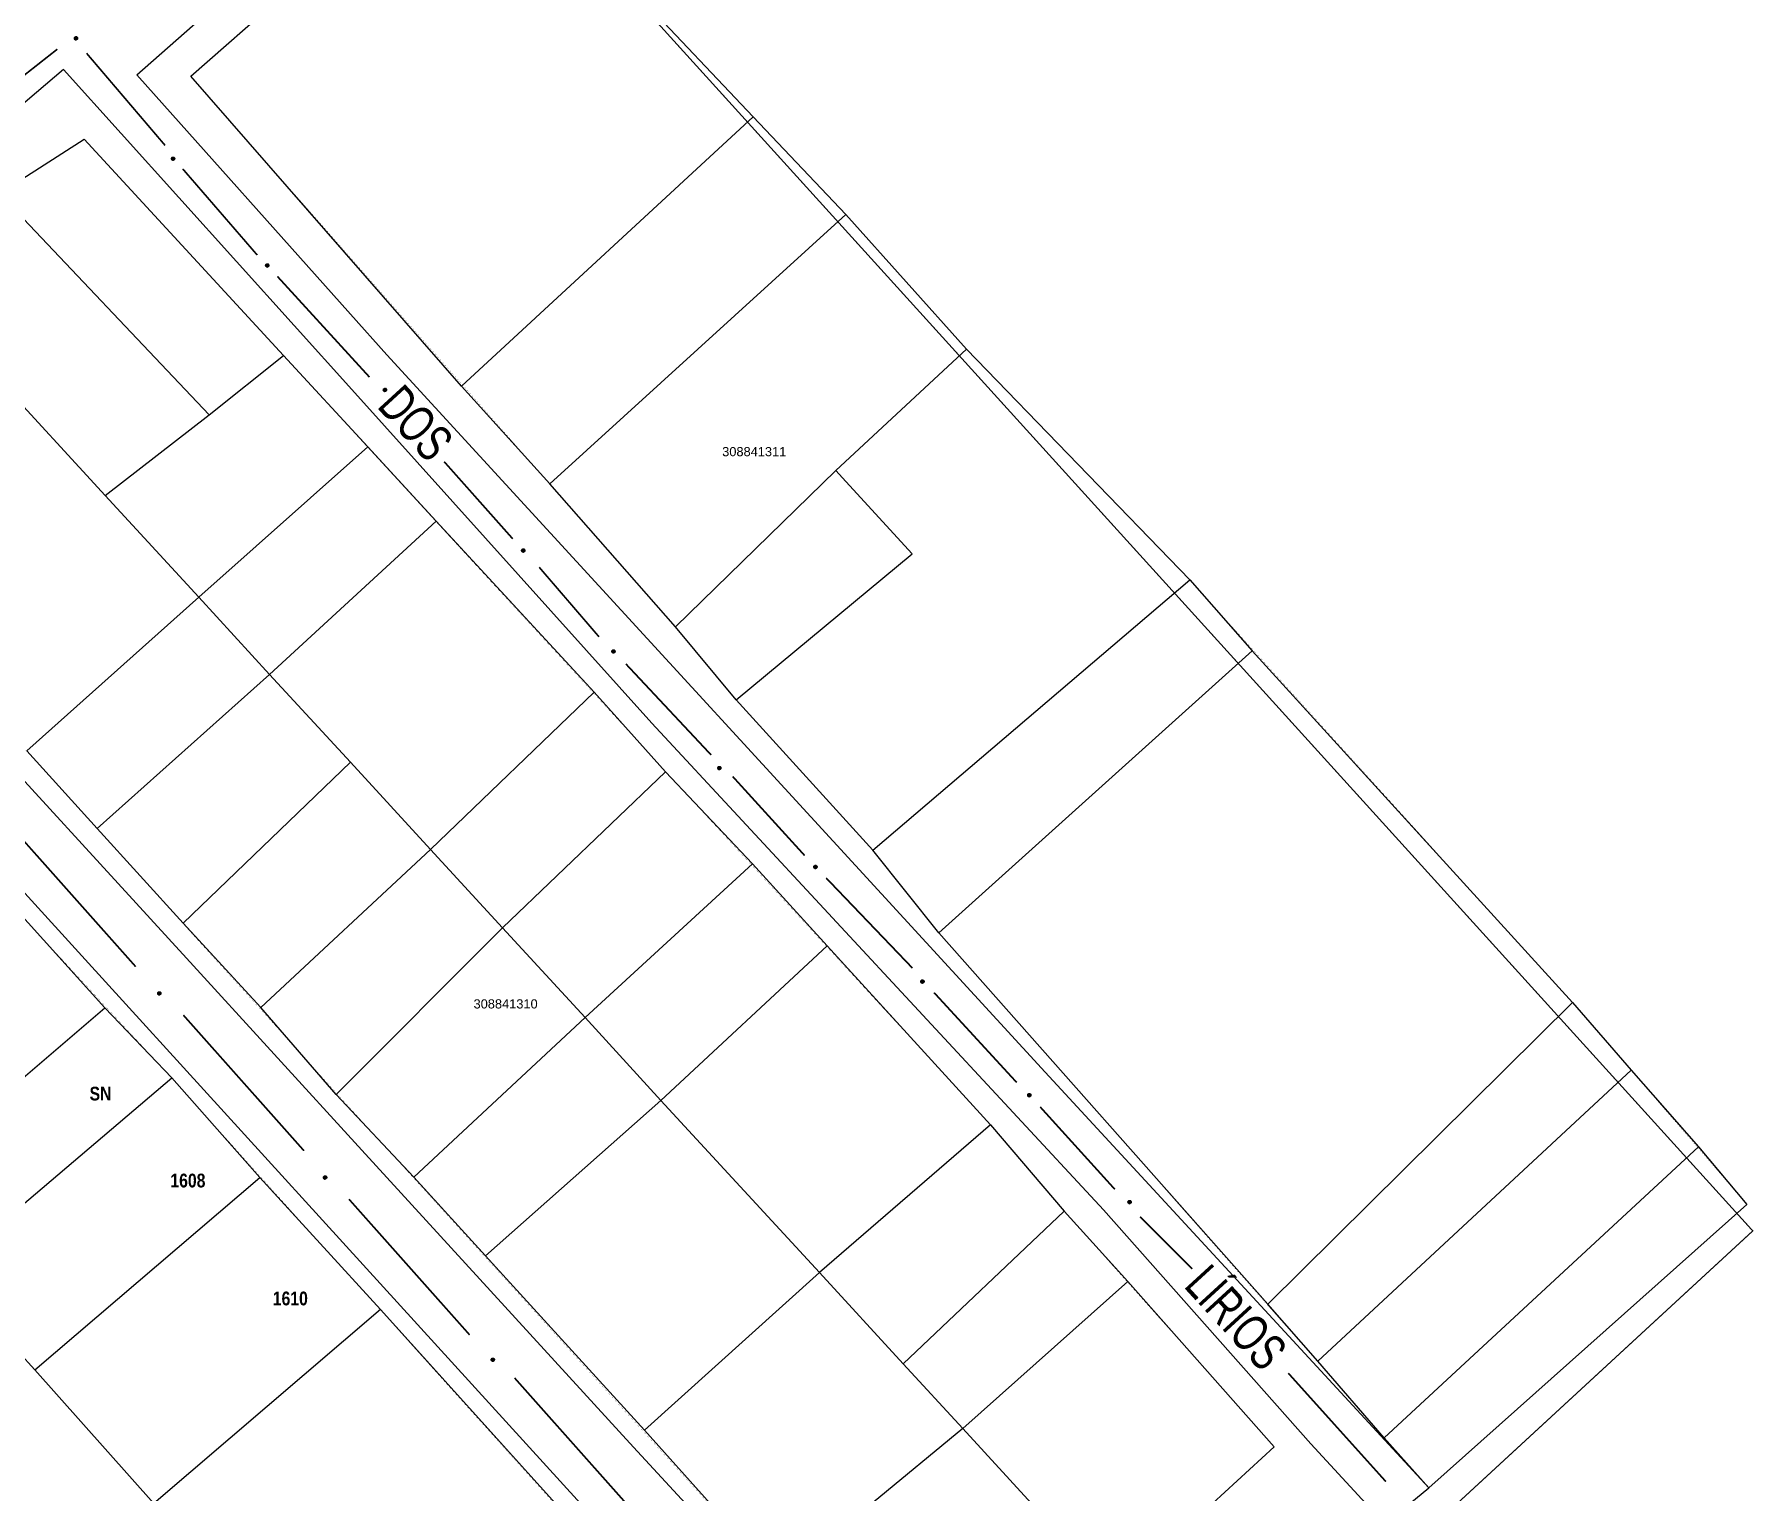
# Model space of a CAD drawing. Extents: x 201549 to 203722, y 4857623 to 4859778.
# Drawn here: x 203534.8 to 203722.3, y 4858328 to 4858486.9 of the extents above; entities that cross this region are included whole.
import ezdxf
from ezdxf.enums import TextEntityAlignment as Align

# ---------------------------------------------------------------- set-up
doc = ezdxf.new("R2010")
doc.units = 0
doc.header["$LTSCALE"] = 1.5
doc.header["$MEASUREMENT"] = 0
for name, color, linetype in [('CD-MALHA-LOTES', 40, 'CONTINUOUS'), ('CD_TXT_QUADRA', 1, 'CONTINUOUS'), ('LM-LIM-SETOR-FISCAL', 7, 'CONTINUOUS'), ('RU-QUADRAS', 6, 'CONTINUOUS'), ('SV-EIXO-RUA-N-PAV', 6, 'CONTINUOUS'), ('SV-RUA-NAO-PAV-S-GUIA-C-GUIA', 7, 'CONTINUOUS'), ('SV-TXT-RUA-N-PAV-S-GUIA-C-GUIA', 7, 'CONTINUOUS'), ('Th_NmrPort', 1, 'CONTINUOUS')]:
    doc.layers.add(name, color=color, linetype=linetype)
doc.styles.add('ARIAL', font='ARIAL.TTF')
doc.styles.add('MONOTXT', font='ARIAL.TTF', dxfattribs={"height": 0.2})
doc.styles.get("Standard").update_dxf_attribs({"font": 'swisscbo.ttf'})
doc.linetypes.add('Limite', pattern='A,20,-3,[130,ltypeshp.shx,S=6.35,R=0,X=0,Y=0],-3,20', length=46)

msp = doc.modelspace()

# ---------------------------------------------------------------- linework, layer by layer
at = {"layer": 'CD-MALHA-LOTES', "linetype": 'Continuous'}
for p, q in [((203551.89, 4858482.31), (203585.12, 4858511.63)), ((203587.67, 4858504.9), (203613.23, 4858477.88)), ((203581.4, 4858448.52), (203551.89, 4858482.31)), ((203613.23, 4858477.88), (203581.4, 4858448.52)), ((203623.32, 4858467.23), (203613.23, 4858477.88)), ((203530.97, 4858469.54), (203540.27, 4858475.44)), ((203540.27, 4858475.44), (203562, 4858451.86)), ((203553.88, 4858445.4), (203530.97, 4858469.54)), ((203591.05, 4858437.87), (203623.32, 4858467.23)), ((203623.32, 4858467.23), (203636.49, 4858452.56)), ((203519.17, 4858462.04), (203542.54, 4858436.61)), ((203622.23, 4858439.32), (203636.49, 4858452.56)), ((203636.49, 4858452.56), (203660.83, 4858427.39)), ((203553.88, 4858445.4), (203562, 4858451.86)), ((203562, 4858451.86), (203571.18, 4858441.89)), ((203581.4, 4858448.52), (203591.05, 4858437.87)), ((203542.54, 4858436.61), (203553.88, 4858445.4)), ((203552.75, 4858425.5), (203571.18, 4858441.89)), ((203571.18, 4858441.89), (203578.63, 4858433.81)), ((203622.23, 4858439.32), (203604.76, 4858422.28)), ((203623.33, 4858438.13), (203622.23, 4858439.32)), ((203604.76, 4858422.28), (203591.05, 4858437.87)), ((203630.57, 4858430.25), (203623.33, 4858438.13)), ((203552.75, 4858425.5), (203542.54, 4858436.61)), ((203578.63, 4858433.81), (203560.48, 4858417.09)), ((203578.63, 4858433.81), (203595.86, 4858415.15)), ((203611.35, 4858414.3), (203630.57, 4858430.25)), ((203626.26, 4858397.92), (203660.83, 4858427.39)), ((203660.83, 4858427.39), (203667.64, 4858419.67)), ((203533.99, 4858408.75), (203552.75, 4858425.5)), ((203552.75, 4858425.5), (203560.48, 4858417.09)), ((203611.35, 4858414.3), (203604.76, 4858422.28)), ((203667.64, 4858419.67), (203633.47, 4858388.92)), ((203667.64, 4858419.67), (203702.58, 4858381.3)), ((203541.68, 4858400.28), (203560.48, 4858417.09)), ((203560.48, 4858417.09), (203569.3, 4858407.5)), ((203578.03, 4858398), (203595.86, 4858415.15)), ((203595.86, 4858415.15), (203603.66, 4858406.47)), ((203626.26, 4858397.92), (203611.35, 4858414.3)), ((203541.68, 4858400.28), (203533.99, 4858408.75)), ((203551.06, 4858389.96), (203569.3, 4858407.5)), ((203569.3, 4858407.5), (203578.03, 4858398)), ((203585.89, 4858389.45), (203603.66, 4858406.47)), ((203603.66, 4858406.47), (203613.14, 4858396.44)), ((203551.06, 4858389.96), (203541.68, 4858400.28)), ((203559.53, 4858380.76), (203578.03, 4858398)), ((203578.03, 4858398), (203585.89, 4858389.45)), ((203594.89, 4858379.66), (203613.14, 4858396.44)), ((203613.14, 4858396.44), (203621.29, 4858387.5)), ((203633.47, 4858388.92), (203626.26, 4858397.92)), ((203542.52, 4858380.73), (203530.69, 4858393.82)), ((203559.53, 4858380.76), (203551.06, 4858389.96)), ((203567.74, 4858371.27), (203585.89, 4858389.45)), ((203585.89, 4858389.45), (203594.89, 4858379.66)), ((203669.34, 4858348.4), (203633.47, 4858388.92)), ((203603.14, 4858370.61), (203621.29, 4858387.5)), ((203621.29, 4858387.5), (203639.09, 4858367.97)), ((203669.34, 4858348.4), (203702.58, 4858381.3)), ((203702.58, 4858381.3), (203708.98, 4858373.91)), ((203517.98, 4858359.74), (203542.52, 4858380.73)), ((203549.81, 4858373.08), (203542.52, 4858380.73)), ((203567.74, 4858371.27), (203559.53, 4858380.76)), ((203594.89, 4858379.66), (203576.22, 4858362.26)), ((203594.89, 4858379.66), (203603.14, 4858370.61)), ((203708.98, 4858373.91), (203674.81, 4858342.2)), ((203708.98, 4858373.91), (203716.33, 4858365.55)), ((203525.09, 4858352.09), (203549.81, 4858373.08)), ((203559.42, 4858362.23), (203549.81, 4858373.08)), ((203576.22, 4858362.26), (203567.74, 4858371.27)), ((203584.03, 4858353.66), (203603.14, 4858370.61)), ((203603.14, 4858370.61), (203620.45, 4858351.85)), ((203639.09, 4858367.97), (203620.45, 4858351.85)), ((203639.09, 4858367.97), (203647.12, 4858358.55)), ((203716.33, 4858365.55), (203682.02, 4858333.84)), ((203716.33, 4858365.55), (203721.59, 4858359.27)), ((203534.87, 4858341.25), (203559.42, 4858362.23)), ((203559.42, 4858362.23), (203572.58, 4858347.83)), ((203584.03, 4858353.66), (203576.22, 4858362.26)), ((203721.59, 4858359.27), (203686.89, 4858328.38)), ((203647.12, 4858358.55), (203629.59, 4858341.91)), ((203647.12, 4858358.55), (203654.07, 4858350.89)), ((203601.35, 4858334.66), (203584.03, 4858353.66)), ((203620.45, 4858351.85), (203601.35, 4858334.66)), ((203620.45, 4858351.85), (203629.59, 4858341.91)), ((203636.08, 4858334.84), (203654.07, 4858350.89)), ((203654.07, 4858350.89), (203670.04, 4858332.85)), ((203572.58, 4858347.83), (203547.86, 4858326.66)), ((203572.58, 4858347.83), (203591.66, 4858326.67)), ((203674.81, 4858342.2), (203669.34, 4858348.4)), ((203533.09, 4858343.2), (203534.87, 4858341.25)), ((203629.59, 4858341.91), (203636.08, 4858334.84)), ((203682.02, 4858333.84), (203674.81, 4858342.2)), ((203534.87, 4858341.25), (203547.86, 4858326.66)), ((203608.54, 4858326.67), (203601.35, 4858334.66)), ((203636.08, 4858334.84), (203626.31, 4858326.76)), ((203636.08, 4858334.84), (203643.56, 4858326.67)), ((203670.04, 4858332.85), (203663.3, 4858326.67)), ((203686.89, 4858328.38), (203682.02, 4858333.84))]:
    msp.add_line(p, q, dxfattribs=at)
msp.add_point((203594.89, 4858379.66), dxfattribs=at)
at = {"layer": 'LM-LIM-SETOR-FISCAL', "linetype": 'Limite', "ltscale": 0.1, "const_width": 0.13, "flags": 128}
msp.add_lwpolyline([(203690.260081, 4857945.070709), (203624.634323, 4857876.322086), (203597.483031, 4857858.402645), (203529.936951, 4857817.251163), (203477.865481, 4857798.204621), (203470.255508, 4857794.734503), (203461.352554, 4857793.163394), (203446.975153, 4857796.8587), (203434.268062, 4857794.37427), (203415.032253, 4857783.068658), (203402.126694, 4857778.711644), (203386.003618, 4857774.608536), (203366.6323, 4857771.115492), (203345.157893, 4857770.830854), (203324.568024, 4857761.841833), (203301.581821, 4857760.866899), (203281.417715, 4857748.511746), (203252.78859, 4857741.388472), (203232.306394, 4857736.754404), (203212.334562, 4857736.296293), (203164.13965, 4857735.679698), (203138.99187, 4857736.954266), (203129.680407, 4857738.01055), (203095.984474, 4857727.896851), (203076.140726, 4857727.494996), (203025.014879, 4857721.40905), (203013.097806, 4857722.309608), (202992.105773, 4857719.939497), (202979.44632, 4857721.489532), (202964.645261, 4857723.459119), (202953.753944, 4857723.719881), (202948.567743, 4857734.588869), (202940.56683, 4857731.445097), (202928.292667, 4857726.395284), (202921.586801, 4857725.262879), (202891.249062, 4857717.013101), (202861.035745, 4857717.951775), (202843.379163, 4857715.343702), (202826.226463, 4857711.657758), (202804.140432, 4857707.443751), (202790.771355, 4857705.517518), (202768.577753, 4857708.236936), (202742.152032, 4857707.156689), (202736.174828, 4857706.655519), (202713.938929, 4857709.927449), (202695.611231, 4857706.369079), (202673.258666, 4857705.478725), (202656.72527, 4857701.372747), (202629.28054, 4857702.0954), (202612.6653, 4857697.207584), (202591.913663, 4857697.17112), (202573.082963, 4857699.207561), (202562.981881, 4857701.348758), (202542.231335, 4857696.463209), (202527.692121, 4857697.497329), (202506.011184, 4857700.954059), (202495.762995, 4857701.67688), (202477.853417, 4857695.637221), (202451.601566, 4857695.14746), (202439.72292, 4857695.152163), (202414.832804, 4857702.264138), (202409.505623, 4857708.382417), (202404.550581, 4857702.764348), (202392.386131, 4857694.909473), (202374.402744, 4857694.375334), (202370.790504, 4857707.218853), (202367.880357, 4857708.81308), (202365.097896, 4857694.881213), (202346.982515, 4857685.19854), (202335.643949, 4857688.651167), (202326.525916, 4857697.119411), (202318.576754, 4857694.737974), (202307.818302, 4857689.468212), (202291.471974, 4857680.842357), (202275.589764, 4857677.708389), (202259.053519, 4857679.374097), (202243.073737, 4857672.961005), (202214.272961, 4857673.983007), (202196.235748, 4857671.160004), (202166.262371, 4857673.222085), (202137.067905, 4857668.508741), (202112.979693, 4857664.510834), (202063.331805, 4857653.140334), (202048.493217, 4857650.054933), (202035.091784, 4857651.969478), (202023.899221, 4857655.255238), (202010.52796, 4857651.884532), (201999.307441, 4857648.055643), (201981.197242, 4857645.667621), (201954.082742, 4857645.121141), (201945.697725, 4857640.894606), (201931.391917, 4857630.157612), (201908.026813, 4857622.950269), (201883.4729, 4857629.270611), (201877.508406, 4857642.469721), (201854.745798, 4857639.06854), (201839.350138, 4857636.086338), (201828.34266, 4857631.211106), (201818.072406, 4857630.661005), (201791.730674, 4857645.716636), (201783.325652, 4857653.738781), (201774.365733, 4857662.184936), (201765.573826, 4857663.836912), (201752.290529, 4857659.858284), (201735.04564, 4857660.887584), (201727.455562, 4857670.187429), (201720.531788, 4857683.341011), (201712.157613, 4857700.626833), (201694.727347, 4857720.897673), (201679.589184, 4857740.191677), (201657.32648, 4857767.233141), (201654.564139, 4857799.822595), (201653.168948, 4857816.601418), (201648.897983, 4857832.521318), (201641.426502, 4857850.868289), (201624.439538, 4857878.124504), (201609.705016, 4857904.118762), (201594.767048, 4857924.49684), (201579.688593, 4857946.624543), (201574.368593, 4857976.270242), (201571.408411, 4858003.505486), (201566.936517, 4858039.389321), (201564.764318, 4858078.72263), (201562.269694, 4858104.600839), (201551.757007, 4858133.952949), (201551.186373, 4858156.429924), (201549.119269, 4858170.401701), (201549.246745, 4858186.104627), (201554.678227, 4858203.249655), (201558.171305, 4858220.410541), (201560.177107, 4858236.514509), (201560.415055, 4858239.809246), (201559.788221, 4858242.511434), (201551.336892, 4858249.701553), (201552.157199, 4858261.553469), (201556.911984, 4858273.515997), (201560.097639, 4858284.875736), (201560.510399, 4858299.28515), (201557.624238, 4858311.705049), (201560.009833, 4858320.099542), (201561.981178, 4858326.691836), (201566.707313, 4858341.650918), (201582.546234, 4858358.27629), (201591.67817, 4858367.066748), (201615.096765, 4858382.768909), (201643.467678, 4858408.340795), (201662.426287, 4858428.461694), (201687.49864, 4858456.872452), (201695.711751, 4858480.503996), (201697.241213, 4858493.368461), (201708.122023, 4858512.454588), (201708.913728, 4858524.199447), (201718.579722, 4858544.463789), (201733.577492, 4858559.16074), (201748.497093, 4858572.745024), (201759.62483, 4858585.08596), (201772.517183, 4858599.8166), (201797.761054, 4858621.167174), (201813.769148, 4858629.66302), (201830.418521, 4858646.310562), (201849.011501, 4858664.504513), (201851.314022, 4858668.825445), (201857.549066, 4858681.544401), (201862.42871, 4858685.799557), (201865.966242, 4858689.749341), (201865.68234, 4858691.625443), (201857.763701, 4858695.442229), (201850.485155, 4858704.533181), (201847.54822, 4858723.831601), (201858.251257, 4858731.66627), (201858.92976, 4858736.348746), (201856.131935, 4858739.11135), (201855.153114, 4858759.016886), (201862.856619, 4858771.755825), (201872.56032, 4858788.598255), (201887.559021, 4858785.607288), (201894.924798, 4858786.689227), (201898.748315, 4858791.479933), (201901.748118, 4858797.019428), (201899.947285, 4858805.270061), (201902.159269, 4858816.15094), (201916.649053, 4858830.131738), (201922.681108, 4858839.197621), (201923.717945, 4858848.876055), (201927.12082, 4858860.1517), (201927.274817, 4858875.017476), (201925.508092, 4858896.764205), (201942.625428, 4858910.622255), (201947.555532, 4858919.314093), (201951.803836, 4858928.782451), (201954.266441, 4858935.163408), (201959.271015, 4858947.314055), (201964.479977, 4858959.592926), (201967.152407, 4858968.266465), (201964.55435, 4858976.487948), (201962.894294, 4858991.279376), (201964.900793, 4859004.827319), (201964.6517, 4859016.898797), (201965.696998, 4859030.808415), (201969.531889, 4859045.576569), (201975.75863, 4859052.20621), (201969.45004, 4859055.850905), (201965.009026, 4859070.898106), (201965.069362, 4859074.030336), (201963.476629, 4859075.991683), (201953.10009, 4859077.836379), (201942.441068, 4859084.073053), (201934.726475, 4859088.201758), (201918.16488, 4859094.012892), (201910.256895, 4859096.550971), (201893.421427, 4859107.28582), (201885.268901, 4859113.680363), (201864.45443, 4859121.529069), (201850.623658, 4859135.609088), (201846.963877, 4859146.620609), (201855.767516, 4859165.416404), (201875.347527, 4859164.308429), (201889.044993, 4859157.340855), (201904.349852, 4859149.80302), (201927.90161, 4859138.922585), (201938.715832, 4859134.958824), (201957.005609, 4859130.242277), (201977.026771, 4859120.820983), (201985.806231, 4859116.11566), (201991.168531, 4859121.52132), (201992.488353, 4859131.751117), (202001.404985, 4859144.188737), (202015.237277, 4859158.295848), (202027.695168, 4859169.318871), (202029.771608, 4859171.898113), (202033.776454, 4859179.091552), (202035.381378, 4859188.589823), (202041.175735, 4859202.289727), (202053.436878, 4859210.693244), (202063.459078, 4859216.99753), (202072.268869, 4859222.32438), (202115.036275, 4859252.473476), (202125.947129, 4859260.226968), (202138.444739, 4859271.495305), (202150.532591, 4859280.714854), (202161.391171, 4859291.368554), (202178.868205, 4859308.22401), (202191.586615, 4859321.29274), (202216.729868, 4859343.200113), (202238.66378, 4859364.13703), (202250.52502, 4859378.676083), (202258.974753, 4859394.377128), (202266.679718, 4859404.602088), (202275.065891, 4859412.387653), (202302.264215, 4859448.149551), (202318.584229, 4859468.798856), (202327.347328, 4859478.500068), (202334.691915, 4859489.468295), (202339.506578, 4859500.644952), (202345.514817, 4859507.599166), (202371.864321, 4859545.024292), (202393.198162, 4859572.010698), (202405.581673, 4859587.830346), (202410.327797, 4859597.458197), (202419.27763, 4859633.664342), (202416.989486, 4859654.974178), (202411.731424, 4859697.413521), (202412.757426, 4859719.590937), (202436.124438, 4859738.613146), (202462.873067, 4859753.35892), (202485.340162, 4859765.605573), (202495.831881, 4859771.875287), (202497.599834, 4859778.209393), (202518.345276, 4859756.508353), (202515.743454, 4859740.717238), (202514.723698, 4859716.086214), (202516.920095, 4859683.767801), (202522.647194, 4859658.696813), (202527.07528, 4859650.692195), (202529.970568, 4859644.731309), (202535.420521, 4859636.897001), (202545.468872, 4859621.994786), (202558.357019, 4859606.657609), (202585.8358, 4859573.559083), (202599.806104, 4859558.80064), (202612.899885, 4859544.220382), (202638.909787, 4859517.064978), (202649.659036, 4859507.002602), (202668.16042, 4859487.524508), (202676.088824, 4859478.493485), (202694.285339, 4859460.440182), (202710.86304, 4859442.826375), (202712.459386, 4859440.945228), (202729.879978, 4859422.216603), (202741.931615, 4859409.354739), (202746.608706, 4859404.490444), (202753.347688, 4859397.029427), (202761.114193, 4859388.430797), (202780.521657, 4859366.71292), (202787.470106, 4859359.175299), (202792.305962, 4859354.009726), (202805.952922, 4859338.966966), (202827.483001, 4859315.28388), (202860.2174, 4859279.107138), (202891.663582, 4859248.038398), (202903.615874, 4859235.095065), (202918.084292, 4859218.768396), (202940.542465, 4859195.291329), (202956.34755, 4859178.52201), (202968.266176, 4859165.295182), (202978.719379, 4859155.296466), (202993.717452, 4859134.390061), (203000.802797, 4859124.358547), (203012.351422, 4859108.484298), (203027.622616, 4859089.716281), (203037.680048, 4859069.601416), (203043.700341, 4859058.903498), (203054.3, 4859060.91), (203065.69, 4859063.18), (203071.14, 4859057.81), (203074.16, 4859054.84), (203084.88, 4859044.28), (203097.92, 4859031.43), (203104.75, 4859024.55), (203111.15, 4859018.12), (203119.81, 4859009.41), (203127.17, 4859002), (203135.63, 4858993.48), (203144.95, 4858984.1), (203153.42, 4858975.59), (203163.08, 4858965.86), (203173.19, 4858955.69), (203182.56, 4858946.25), (203191.76, 4858937.01), (203198.08, 4858930.3), (203204.43, 4858923.55), (203216.13, 4858910.9), (203222.97, 4858903.52), (203233.78, 4858891.83), (203245.73, 4858878.91), (203264.33, 4858858.8), (203273.98, 4858848.42), (203284.55, 4858837.04), (203303.21, 4858816.97), (203311.9, 4858807.61), (203329.84, 4858788.31), (203337.74, 4858779.49), (203353.23, 4858762.39), (203359.11, 4858755.91), (203364.48, 4858749.97), (203370.86, 4858742.93), (203380.58, 4858732.21), (203389.39, 4858722.58), (203398.64, 4858712.48), (203405.71, 4858704.76), (203410.16, 4858699.89), (203415.55, 4858694), (203420.33, 4858688.78), (203441.21, 4858665.98), (203450.56, 4858656.22), (203473.18, 4858631.13), (203477.89, 4858625.9), (203722.237123, 4858356.395713), (203690.000636, 4858326.668344), (203710.985762, 4858303.396246), (203696.285447, 4858225.222295), (203632.07909, 4858167.69374), (203616.580022, 4858183.192808), (203573.182632, 4858142.895231)], close=True, dxfattribs=at)
at = {"layer": 'RU-QUADRAS', "linetype": 'Continuous'}
for points in [[(203551.89, 4858482.31, 0.01, 0.01, 0), (203585.12, 4858511.63, 0.01, 0.01, 0), (203587.67, 4858504.9, 0.01, 0.01, 0), (203623.32, 4858467.23, 0.01, 0.01, 0), (203636.49, 4858452.56, 0.01, 0.01, 0), (203660.83, 4858427.39, 0.01, 0.01, 0), (203702.58, 4858381.3, 0.01, 0.01, 0), (203721.59, 4858359.27, 0.01, 0.01, 0), (203686.89, 4858328.38, 0.01, 0.01, 0), (203633.47, 4858388.92, 0.01, 0.01, 0), (203626.26, 4858397.92, 0.01, 0.01, 0), (203611.35, 4858414.3, 0.01, 0.01, 0), (203604.76, 4858422.28, 0.01, 0.01, 0)], [(203499.08, 4858447.19, 0.01, 0.01, 0), (203519.17, 4858462.04, 0.01, 0.01, 0), (203540.27, 4858475.44, 0.01, 0.01, 0), (203639.09, 4858367.97, 0.01, 0.01, 0), (203647.12, 4858358.55, 0.01, 0.01, 0), (203670.04, 4858332.85, 0.01, 0.01, -0.0187571394), (203652.09, 4858317.14, 0.01, 0.01, 0), (203633.3, 4858299.16, 0.01, 0.01, 0)], [(203439.56, 4858396.68, 0.01, 0.01, 0), (203489.17, 4858439.74, 0.01, 0.01, 0.0065554395), (203549.81, 4858373.08, 0.01, 0.01, 0), (203609.25, 4858306.92, 0.01, 0.01, 0), (203620.28, 4858293.85, 0.01, 0.01, 0), (203621.27, 4858292.05, 0.01, 0.01, 0), (203621.02, 4858289.82, 0.01, 0.01, 0), (203619.04, 4858286.11, 0.01, 0.01, 0), (203615.33, 4858281.91, 0.01, 0.01, 0), (203595.99, 4858263.94, 0.01, 0.01, 0), (203575.2, 4858246.49, 0.01, 0.01, 0.0119386036)]]:
    msp.add_lwpolyline(points, format="xyseb", close=True, dxfattribs=at)
at = {"layer": 'SV-EIXO-RUA-N-PAV'}
for points in [[(203539.347027, 4858486.643136), (203539.395933, 4858486.64271), (203539.437879, 4858486.632342), (203539.470375, 4858486.613626), (203539.494778, 4858486.589599), (203539.516975, 4858486.562207), (203539.533261, 4858486.529652), (203539.543334, 4858486.489516), (203539.54325, 4858486.440453), (203539.529806, 4858486.398182), (203539.513161, 4858486.365342), (203539.489572, 4858486.338453), (203539.462601, 4858486.317335), (203539.428225, 4858486.301536), (203539.387452, 4858486.291726), (203539.338119, 4858486.293004), (203539.297066, 4858486.30345), (203539.26611, 4858486.322379), (203539.239228, 4858486.346264), (203539.216902, 4858486.374501), (203539.201099, 4858486.40655), (203539.191296, 4858486.44762), (203539.193203, 4858486.496295), (203539.203154, 4858486.537359), (203539.221643, 4858486.568573), (203539.245754, 4858486.594509), (203539.272957, 4858486.617106), (203539.305001, 4858486.63484), (203539.347027, 4858486.643136)], [(203549.936215, 4858473.503216), (203549.985121, 4858473.50279), (203550.027067, 4858473.492422), (203550.059563, 4858473.473706), (203550.083966, 4858473.449679), (203550.106163, 4858473.422287), (203550.122449, 4858473.389732), (203550.132522, 4858473.349596), (203550.132438, 4858473.300533), (203550.118994, 4858473.258262), (203550.102349, 4858473.225422), (203550.07876, 4858473.198533), (203550.051789, 4858473.177415), (203550.017413, 4858473.161616), (203549.97664, 4858473.151806), (203549.927307, 4858473.153084), (203549.886254, 4858473.16353), (203549.855298, 4858473.182459), (203549.828416, 4858473.206344), (203549.80609, 4858473.234581), (203549.790287, 4858473.26663), (203549.780484, 4858473.3077), (203549.782391, 4858473.356375), (203549.792342, 4858473.397439), (203549.810831, 4858473.428653), (203549.834942, 4858473.454589), (203549.862145, 4858473.477186), (203549.894189, 4858473.49492), (203549.936215, 4858473.503216)], [(203560.204518, 4858461.858903), (203560.253424, 4858461.858477), (203560.29537, 4858461.848109), (203560.327866, 4858461.829393), (203560.352269, 4858461.805366), (203560.374466, 4858461.777974), (203560.390752, 4858461.745419), (203560.400825, 4858461.705283), (203560.400741, 4858461.65622), (203560.387297, 4858461.613949), (203560.370652, 4858461.581109), (203560.347063, 4858461.55422), (203560.320092, 4858461.533102), (203560.285716, 4858461.517303), (203560.244943, 4858461.507493), (203560.19561, 4858461.508771), (203560.154557, 4858461.519217), (203560.123601, 4858461.538146), (203560.096719, 4858461.562031), (203560.074393, 4858461.590268), (203560.05859, 4858461.622317), (203560.048787, 4858461.663387), (203560.050694, 4858461.712062), (203560.060645, 4858461.753126), (203560.079134, 4858461.78434), (203560.103245, 4858461.810276), (203560.130448, 4858461.832873), (203560.162492, 4858461.850607), (203560.204518, 4858461.858903)], [(203573.039903, 4858448.291678), (203573.088809, 4858448.291252), (203573.130755, 4858448.280884), (203573.163251, 4858448.262168), (203573.187654, 4858448.238141), (203573.209851, 4858448.210749), (203573.226137, 4858448.178194), (203573.23621, 4858448.138058), (203573.236126, 4858448.088995), (203573.222682, 4858448.046724), (203573.206037, 4858448.013884), (203573.182448, 4858447.986995), (203573.155477, 4858447.965877), (203573.121101, 4858447.950078), (203573.080328, 4858447.940268), (203573.030995, 4858447.941546), (203572.989942, 4858447.951992), (203572.958986, 4858447.970921), (203572.932104, 4858447.994806), (203572.909778, 4858448.023043), (203572.893975, 4858448.055092), (203572.884172, 4858448.096162), (203572.886079, 4858448.144837), (203572.89603, 4858448.185901), (203572.914519, 4858448.217115), (203572.93863, 4858448.243051), (203572.965833, 4858448.265648), (203572.997877, 4858448.283382), (203573.039903, 4858448.291678)], [(203588.121475, 4858430.771791), (203588.170381, 4858430.771365), (203588.212327, 4858430.760997), (203588.244823, 4858430.742281), (203588.269226, 4858430.718254), (203588.291423, 4858430.690862), (203588.307709, 4858430.658307), (203588.317782, 4858430.618171), (203588.317698, 4858430.569108), (203588.304254, 4858430.526837), (203588.287609, 4858430.493997), (203588.26402, 4858430.467108), (203588.237049, 4858430.44599), (203588.202673, 4858430.430191), (203588.1619, 4858430.420381), (203588.112567, 4858430.421659), (203588.071514, 4858430.432105), (203588.040558, 4858430.451034), (203588.013676, 4858430.474919), (203587.99135, 4858430.503156), (203587.975547, 4858430.535205), (203587.965744, 4858430.576275), (203587.967651, 4858430.62495), (203587.977602, 4858430.666014), (203587.996091, 4858430.697228), (203588.020202, 4858430.723164), (203588.047405, 4858430.745761), (203588.079449, 4858430.763495), (203588.121475, 4858430.771791)], [(203597.961933, 4858419.768449), (203598.010839, 4858419.768023), (203598.052785, 4858419.757655), (203598.085281, 4858419.738939), (203598.109684, 4858419.714912), (203598.131881, 4858419.68752), (203598.148167, 4858419.654965), (203598.15824, 4858419.614829), (203598.158156, 4858419.565766), (203598.144712, 4858419.523495), (203598.128067, 4858419.490655), (203598.104478, 4858419.463766), (203598.077507, 4858419.442648), (203598.043131, 4858419.426849), (203598.002358, 4858419.417039), (203597.953025, 4858419.418317), (203597.911972, 4858419.428763), (203597.881016, 4858419.447692), (203597.854134, 4858419.471577), (203597.831808, 4858419.499814), (203597.816005, 4858419.531863), (203597.806202, 4858419.572933), (203597.808109, 4858419.621608), (203597.81806, 4858419.662672), (203597.836549, 4858419.693886), (203597.86066, 4858419.719822), (203597.887863, 4858419.742419), (203597.919907, 4858419.760153), (203597.961933, 4858419.768449)], [(203609.513772, 4858407.05585), (203609.562678, 4858407.055424), (203609.604624, 4858407.045056), (203609.63712, 4858407.02634), (203609.661523, 4858407.002313), (203609.68372, 4858406.974921), (203609.700006, 4858406.942366), (203609.710079, 4858406.90223), (203609.709995, 4858406.853167), (203609.696551, 4858406.810896), (203609.679906, 4858406.778056), (203609.656317, 4858406.751167), (203609.629346, 4858406.730049), (203609.59497, 4858406.71425), (203609.554197, 4858406.70444), (203609.504864, 4858406.705718), (203609.463811, 4858406.716164), (203609.432855, 4858406.735093), (203609.405973, 4858406.758978), (203609.383647, 4858406.787215), (203609.367844, 4858406.819264), (203609.358041, 4858406.860334), (203609.359948, 4858406.909009), (203609.369899, 4858406.950073), (203609.388388, 4858406.981287), (203609.412499, 4858407.007223), (203609.439702, 4858407.02982), (203609.471746, 4858407.047554), (203609.513772, 4858407.05585)], [(203619.995999, 4858396.266163), (203620.044905, 4858396.265737), (203620.086851, 4858396.255369), (203620.119347, 4858396.236653), (203620.14375, 4858396.212626), (203620.165947, 4858396.185234), (203620.182233, 4858396.152679), (203620.192306, 4858396.112543), (203620.192222, 4858396.06348), (203620.178778, 4858396.021209), (203620.162133, 4858395.988369), (203620.138544, 4858395.96148), (203620.111573, 4858395.940362), (203620.077197, 4858395.924563), (203620.036424, 4858395.914753), (203619.987091, 4858395.916031), (203619.946038, 4858395.926477), (203619.915082, 4858395.945406), (203619.8882, 4858395.969291), (203619.865874, 4858395.997528), (203619.850071, 4858396.029577), (203619.840268, 4858396.070647), (203619.842175, 4858396.119322), (203619.852126, 4858396.160386), (203619.870615, 4858396.1916), (203619.894726, 4858396.217536), (203619.921929, 4858396.240133), (203619.953973, 4858396.257867), (203619.995999, 4858396.266163)], [(203631.654799, 4858383.767224), (203631.703705, 4858383.766798), (203631.745651, 4858383.75643), (203631.778147, 4858383.737714), (203631.80255, 4858383.713687), (203631.824747, 4858383.686295), (203631.841033, 4858383.65374), (203631.851106, 4858383.613604), (203631.851022, 4858383.564541), (203631.837578, 4858383.52227), (203631.820933, 4858383.48943), (203631.797344, 4858383.462541), (203631.770373, 4858383.441423), (203631.735997, 4858383.425624), (203631.695224, 4858383.415814), (203631.645891, 4858383.417092), (203631.604838, 4858383.427538), (203631.573882, 4858383.446467), (203631.547, 4858383.470352), (203631.524674, 4858383.498589), (203631.508871, 4858383.530638), (203631.499068, 4858383.571708), (203631.500975, 4858383.620383), (203631.510926, 4858383.661447), (203631.529415, 4858383.692661), (203631.553526, 4858383.718597), (203631.580729, 4858383.741194), (203631.612773, 4858383.758928), (203631.654799, 4858383.767224)], [(203548.438747, 4858382.485282), (203548.487653, 4858382.484856), (203548.529599, 4858382.474488), (203548.562095, 4858382.455772), (203548.586498, 4858382.431745), (203548.608695, 4858382.404353), (203548.624981, 4858382.371798), (203548.635054, 4858382.331662), (203548.63497, 4858382.282599), (203548.621526, 4858382.240328), (203548.604881, 4858382.207488), (203548.581292, 4858382.180599), (203548.554321, 4858382.159481), (203548.519945, 4858382.143682), (203548.479172, 4858382.133872), (203548.429839, 4858382.13515), (203548.388786, 4858382.145596), (203548.35783, 4858382.164525), (203548.330948, 4858382.18841), (203548.308622, 4858382.216647), (203548.292819, 4858382.248696), (203548.283016, 4858382.289766), (203548.284923, 4858382.338441), (203548.294874, 4858382.379505), (203548.313363, 4858382.410719), (203548.337474, 4858382.436655), (203548.364677, 4858382.459252), (203548.396721, 4858382.476986), (203548.438747, 4858382.485282)], [(203643.3136, 4858371.37511), (203643.362506, 4858371.374684), (203643.404452, 4858371.364316), (203643.436948, 4858371.3456), (203643.461351, 4858371.321573), (203643.483548, 4858371.294181), (203643.499834, 4858371.261626), (203643.509907, 4858371.22149), (203643.509823, 4858371.172427), (203643.496379, 4858371.130156), (203643.479734, 4858371.097316), (203643.456145, 4858371.070427), (203643.429174, 4858371.049309), (203643.394798, 4858371.03351), (203643.354025, 4858371.0237), (203643.304692, 4858371.024978), (203643.263639, 4858371.035424), (203643.232683, 4858371.054353), (203643.205801, 4858371.078238), (203643.183475, 4858371.106475), (203643.167672, 4858371.138524), (203643.157869, 4858371.179594), (203643.159776, 4858371.228269), (203643.169727, 4858371.269333), (203643.188216, 4858371.300547), (203643.212327, 4858371.326483), (203643.23953, 4858371.34908), (203643.271574, 4858371.366814), (203643.3136, 4858371.37511)], [(203566.515244, 4858362.401512), (203566.56415, 4858362.401086), (203566.606096, 4858362.390718), (203566.638592, 4858362.372002), (203566.662995, 4858362.347975), (203566.685192, 4858362.320583), (203566.701478, 4858362.288028), (203566.711551, 4858362.247892), (203566.711467, 4858362.198829), (203566.698023, 4858362.156558), (203566.681378, 4858362.123718), (203566.657789, 4858362.096829), (203566.630818, 4858362.075711), (203566.596442, 4858362.059912), (203566.555669, 4858362.050102), (203566.506336, 4858362.05138), (203566.465283, 4858362.061826), (203566.434327, 4858362.080755), (203566.407445, 4858362.10464), (203566.385119, 4858362.132877), (203566.369316, 4858362.164926), (203566.359513, 4858362.205996), (203566.36142, 4858362.254671), (203566.371371, 4858362.295735), (203566.38986, 4858362.326949), (203566.413971, 4858362.352885), (203566.441174, 4858362.375482), (203566.473218, 4858362.393216), (203566.515244, 4858362.401512)], [(203654.245069, 4858359.709422), (203654.293975, 4858359.708996), (203654.335921, 4858359.698628), (203654.368417, 4858359.679912), (203654.39282, 4858359.655885), (203654.415017, 4858359.628493), (203654.431303, 4858359.595938), (203654.441376, 4858359.555802), (203654.441292, 4858359.506739), (203654.427848, 4858359.464468), (203654.411203, 4858359.431628), (203654.387614, 4858359.404739), (203654.360643, 4858359.383621), (203654.326267, 4858359.367822), (203654.285494, 4858359.358012), (203654.236161, 4858359.35929), (203654.195108, 4858359.369736), (203654.164152, 4858359.388665), (203654.13727, 4858359.41255), (203654.114944, 4858359.440787), (203654.099141, 4858359.472836), (203654.089338, 4858359.513906), (203654.091245, 4858359.562581), (203654.101196, 4858359.603645), (203654.119685, 4858359.634859), (203654.143796, 4858359.660795), (203654.170999, 4858359.683392), (203654.203043, 4858359.701126), (203654.245069, 4858359.709422)], [(203584.805655, 4858342.531396), (203584.854561, 4858342.53097), (203584.896507, 4858342.520602), (203584.929003, 4858342.501886), (203584.953406, 4858342.477859), (203584.975603, 4858342.450467), (203584.991889, 4858342.417912), (203585.001962, 4858342.377776), (203585.001878, 4858342.328713), (203584.988434, 4858342.286442), (203584.971789, 4858342.253602), (203584.9482, 4858342.226713), (203584.921229, 4858342.205595), (203584.886853, 4858342.189796), (203584.84608, 4858342.179986), (203584.796747, 4858342.181264), (203584.755694, 4858342.19171), (203584.724738, 4858342.210639), (203584.697856, 4858342.234524), (203584.67553, 4858342.262761), (203584.659727, 4858342.29481), (203584.649924, 4858342.33588), (203584.651831, 4858342.384555), (203584.661782, 4858342.425619), (203584.680271, 4858342.456833), (203584.704382, 4858342.482769), (203584.731585, 4858342.505366), (203584.763629, 4858342.5231), (203584.805655, 4858342.531396)]]:
    msp.add_lwpolyline(points, close=True, dxfattribs=at)
for points in [[(203539.191296, 4858486.44762), (203539.387452, 4858486.291726)], [(203539.193203, 4858486.496295), (203539.428225, 4858486.301536)], [(203539.196008, 4858486.470238), (203539.405366, 4858486.298479)], [(203539.198953, 4858486.514566), (203539.441387, 4858486.312131)], [(203539.201099, 4858486.40655), (203539.338119, 4858486.293004)], [(203539.201722, 4858486.424747), (203539.357091, 4858486.297654)], [(203539.203154, 4858486.537359), (203539.462601, 4858486.317335)], [(203539.212458, 4858486.387826), (203539.312807, 4858486.302529)], [(203539.214239, 4858486.549925), (203539.473639, 4858486.32973)], [(203539.216902, 4858486.374501), (203539.297066, 4858486.30345)], [(203539.221643, 4858486.568573), (203539.489572, 4858486.338453)], [(203539.235181, 4858486.579364), (203539.498262, 4858486.351364)], [(203539.245754, 4858486.594509), (203539.513161, 4858486.365342)], [(203539.262764, 4858486.603826), (203539.519336, 4858486.386591)], [(203539.272957, 4858486.617106), (203539.529806, 4858486.398182)], [(203539.292144, 4858486.622455), (203539.53368, 4858486.422937)], [(203539.305001, 4858486.63484), (203539.54325, 4858486.440453)], [(203539.325294, 4858486.637138), (203539.539497, 4858486.466234)], [(203539.347027, 4858486.643136), (203539.543334, 4858486.489516)], [(203539.373657, 4858486.641821), (203539.532885, 4858486.514641)], [(203539.395933, 4858486.64271), (203539.533261, 4858486.529652)], [(203539.41987, 4858486.636903), (203539.51829, 4858486.551649)], [(203539.437879, 4858486.632342), (203539.516975, 4858486.562207)], [(203549.780484, 4858473.3077), (203549.97664, 4858473.151806)], [(203549.782391, 4858473.356375), (203550.017413, 4858473.161616)], [(203549.785196, 4858473.330318), (203549.994554, 4858473.158559)], [(203549.788141, 4858473.374646), (203550.030575, 4858473.172211)], [(203549.790287, 4858473.26663), (203549.927307, 4858473.153084)], [(203549.79091, 4858473.284827), (203549.946279, 4858473.157734)], [(203549.792342, 4858473.397439), (203550.051789, 4858473.177415)], [(203549.801646, 4858473.247906), (203549.901995, 4858473.162609)], [(203549.803427, 4858473.410005), (203550.062827, 4858473.18981)], [(203549.80609, 4858473.234581), (203549.886254, 4858473.16353)], [(203549.810831, 4858473.428653), (203550.07876, 4858473.198533)], [(203549.824369, 4858473.439444), (203550.08745, 4858473.211444)], [(203549.834942, 4858473.454589), (203550.102349, 4858473.225422)], [(203549.851952, 4858473.463906), (203550.108524, 4858473.246671)], [(203549.862145, 4858473.477186), (203550.118994, 4858473.258262)], [(203549.881332, 4858473.482535), (203550.122868, 4858473.283017)], [(203549.894189, 4858473.49492), (203550.132438, 4858473.300533)], [(203549.914482, 4858473.497218), (203550.128685, 4858473.326314)], [(203549.936215, 4858473.503216), (203550.132522, 4858473.349596)], [(203549.962845, 4858473.501901), (203550.122073, 4858473.374721)], [(203549.985121, 4858473.50279), (203550.122449, 4858473.389732)], [(203550.009058, 4858473.496983), (203550.107478, 4858473.411729)], [(203550.027067, 4858473.492422), (203550.106163, 4858473.422287)], [(203560.120255, 4858461.819593), (203560.376827, 4858461.602358)], [(203560.130448, 4858461.832873), (203560.387297, 4858461.613949)], [(203560.149635, 4858461.838222), (203560.391171, 4858461.638704)], [(203560.162492, 4858461.850607), (203560.400741, 4858461.65622)], [(203560.182785, 4858461.852905), (203560.396988, 4858461.682001)], [(203560.204518, 4858461.858903), (203560.400825, 4858461.705283)], [(203560.231148, 4858461.857588), (203560.390376, 4858461.730408)], [(203560.253424, 4858461.858477), (203560.390752, 4858461.745419)], [(203560.277361, 4858461.85267), (203560.375781, 4858461.767416)], [(203560.29537, 4858461.848109), (203560.374466, 4858461.777974)], [(203560.048787, 4858461.663387), (203560.244943, 4858461.507493)], [(203560.050694, 4858461.712062), (203560.285716, 4858461.517303)], [(203560.053499, 4858461.686005), (203560.262857, 4858461.514246)], [(203560.056444, 4858461.730333), (203560.298878, 4858461.527898)], [(203560.05859, 4858461.622317), (203560.19561, 4858461.508771)], [(203560.059213, 4858461.640514), (203560.214582, 4858461.513421)], [(203560.060645, 4858461.753126), (203560.320092, 4858461.533102)], [(203560.069949, 4858461.603593), (203560.170298, 4858461.518296)], [(203560.07173, 4858461.765692), (203560.33113, 4858461.545497)], [(203560.074393, 4858461.590268), (203560.154557, 4858461.519217)], [(203560.079134, 4858461.78434), (203560.347063, 4858461.55422)], [(203560.092672, 4858461.795131), (203560.355753, 4858461.567131)], [(203560.103245, 4858461.810276), (203560.370652, 4858461.581109)], [(203572.884172, 4858448.096162), (203573.080328, 4858447.940268)], [(203572.886079, 4858448.144837), (203573.121101, 4858447.950078)], [(203572.888884, 4858448.11878), (203573.098242, 4858447.947021)], [(203572.891829, 4858448.163108), (203573.134263, 4858447.960673)], [(203572.893975, 4858448.055092), (203573.030995, 4858447.941546)], [(203572.894598, 4858448.073289), (203573.049967, 4858447.946196)], [(203572.89603, 4858448.185901), (203573.155477, 4858447.965877)], [(203572.905334, 4858448.036368), (203573.005683, 4858447.951071)], [(203572.907115, 4858448.198467), (203573.166515, 4858447.978272)], [(203572.909778, 4858448.023043), (203572.989942, 4858447.951992)], [(203572.914519, 4858448.217115), (203573.182448, 4858447.986995)], [(203572.928057, 4858448.227906), (203573.191138, 4858447.999906)], [(203572.93863, 4858448.243051), (203573.206037, 4858448.013884)], [(203572.95564, 4858448.252368), (203573.212212, 4858448.035133)], [(203572.965833, 4858448.265648), (203573.222682, 4858448.046724)], [(203572.98502, 4858448.270997), (203573.226556, 4858448.071479)], [(203572.997877, 4858448.283382), (203573.236126, 4858448.088995)], [(203573.01817, 4858448.28568), (203573.232373, 4858448.114776)], [(203573.039903, 4858448.291678), (203573.23621, 4858448.138058)], [(203573.066533, 4858448.290363), (203573.225761, 4858448.163183)], [(203573.088809, 4858448.291252), (203573.226137, 4858448.178194)], [(203573.112746, 4858448.285445), (203573.211166, 4858448.200191)], [(203573.130755, 4858448.280884), (203573.209851, 4858448.210749)], [(203587.965744, 4858430.576275), (203588.1619, 4858430.420381)], [(203587.967651, 4858430.62495), (203588.202673, 4858430.430191)], [(203587.970456, 4858430.598893), (203588.179814, 4858430.427134)], [(203587.973401, 4858430.643221), (203588.215835, 4858430.440786)], [(203587.975547, 4858430.535205), (203588.112567, 4858430.421659)], [(203587.97617, 4858430.553402), (203588.131539, 4858430.426309)], [(203587.977602, 4858430.666014), (203588.237049, 4858430.44599)], [(203587.986906, 4858430.516481), (203588.087255, 4858430.431184)], [(203587.988687, 4858430.67858), (203588.248087, 4858430.458385)], [(203587.99135, 4858430.503156), (203588.071514, 4858430.432105)], [(203587.996091, 4858430.697228), (203588.26402, 4858430.467108)], [(203588.009629, 4858430.708019), (203588.27271, 4858430.480019)], [(203588.020202, 4858430.723164), (203588.287609, 4858430.493997)], [(203588.037212, 4858430.732481), (203588.293784, 4858430.515246)], [(203588.047405, 4858430.745761), (203588.304254, 4858430.526837)], [(203588.066592, 4858430.75111), (203588.308128, 4858430.551592)], [(203588.079449, 4858430.763495), (203588.317698, 4858430.569108)], [(203588.099742, 4858430.765793), (203588.313945, 4858430.594889)], [(203588.121475, 4858430.771791), (203588.317782, 4858430.618171)], [(203588.148105, 4858430.770476), (203588.307333, 4858430.643296)], [(203588.170381, 4858430.771365), (203588.307709, 4858430.658307)], [(203588.194318, 4858430.765558), (203588.292738, 4858430.680304)], [(203588.212327, 4858430.760997), (203588.291423, 4858430.690862)], [(203597.806202, 4858419.572933), (203598.002358, 4858419.417039)], [(203597.808109, 4858419.621608), (203598.043131, 4858419.426849)], [(203597.810914, 4858419.595551), (203598.020272, 4858419.423792)], [(203597.813859, 4858419.639879), (203598.056293, 4858419.437444)], [(203597.816005, 4858419.531863), (203597.953025, 4858419.418317)], [(203597.816628, 4858419.55006), (203597.971997, 4858419.422967)], [(203597.81806, 4858419.662672), (203598.077507, 4858419.442648)], [(203597.827364, 4858419.513139), (203597.927713, 4858419.427842)], [(203597.829145, 4858419.675238), (203598.088545, 4858419.455043)], [(203597.831808, 4858419.499814), (203597.911972, 4858419.428763)], [(203597.836549, 4858419.693886), (203598.104478, 4858419.463766)], [(203597.850087, 4858419.704677), (203598.113168, 4858419.476677)], [(203597.86066, 4858419.719822), (203598.128067, 4858419.490655)], [(203597.87767, 4858419.729139), (203598.134242, 4858419.511904)], [(203597.887863, 4858419.742419), (203598.144712, 4858419.523495)], [(203597.90705, 4858419.747768), (203598.148586, 4858419.54825)], [(203597.919907, 4858419.760153), (203598.158156, 4858419.565766)], [(203597.9402, 4858419.762451), (203598.154403, 4858419.591547)], [(203597.961933, 4858419.768449), (203598.15824, 4858419.614829)], [(203597.988563, 4858419.767134), (203598.147791, 4858419.639954)], [(203598.010839, 4858419.768023), (203598.148167, 4858419.654965)], [(203598.034776, 4858419.762216), (203598.133196, 4858419.676962)], [(203598.052785, 4858419.757655), (203598.131881, 4858419.68752)], [(203609.358041, 4858406.860334), (203609.554197, 4858406.70444)], [(203609.359948, 4858406.909009), (203609.59497, 4858406.71425)], [(203609.362753, 4858406.882952), (203609.572111, 4858406.711193)], [(203609.365698, 4858406.92728), (203609.608132, 4858406.724845)], [(203609.367844, 4858406.819264), (203609.504864, 4858406.705718)], [(203609.368467, 4858406.837461), (203609.523836, 4858406.710368)], [(203609.369899, 4858406.950073), (203609.629346, 4858406.730049)], [(203609.379203, 4858406.80054), (203609.479552, 4858406.715243)], [(203609.380984, 4858406.962639), (203609.640384, 4858406.742444)], [(203609.383647, 4858406.787215), (203609.463811, 4858406.716164)], [(203609.388388, 4858406.981287), (203609.656317, 4858406.751167)], [(203609.401926, 4858406.992078), (203609.665007, 4858406.764078)], [(203609.412499, 4858407.007223), (203609.679906, 4858406.778056)], [(203609.429509, 4858407.01654), (203609.686081, 4858406.799305)], [(203609.439702, 4858407.02982), (203609.696551, 4858406.810896)], [(203609.458889, 4858407.035169), (203609.700425, 4858406.835651)], [(203609.471746, 4858407.047554), (203609.709995, 4858406.853167)], [(203609.492039, 4858407.049852), (203609.706242, 4858406.878948)], [(203609.513772, 4858407.05585), (203609.710079, 4858406.90223)], [(203609.540402, 4858407.054535), (203609.69963, 4858406.927355)], [(203609.562678, 4858407.055424), (203609.700006, 4858406.942366)], [(203609.586615, 4858407.049617), (203609.685035, 4858406.964363)], [(203609.604624, 4858407.045056), (203609.68372, 4858406.974921)], [(203619.870615, 4858396.1916), (203620.138544, 4858395.96148)], [(203619.884153, 4858396.202391), (203620.147234, 4858395.974391)], [(203619.894726, 4858396.217536), (203620.162133, 4858395.988369)], [(203619.911736, 4858396.226853), (203620.168308, 4858396.009618)], [(203619.921929, 4858396.240133), (203620.178778, 4858396.021209)], [(203619.941116, 4858396.245482), (203620.182652, 4858396.045964)], [(203619.953973, 4858396.257867), (203620.192222, 4858396.06348)], [(203619.974266, 4858396.260165), (203620.188469, 4858396.089261)], [(203619.995999, 4858396.266163), (203620.192306, 4858396.112543)], [(203620.022629, 4858396.264848), (203620.181857, 4858396.137668)], [(203620.044905, 4858396.265737), (203620.182233, 4858396.152679)], [(203620.068842, 4858396.25993), (203620.167262, 4858396.174676)], [(203620.086851, 4858396.255369), (203620.165947, 4858396.185234)], [(203619.840268, 4858396.070647), (203620.036424, 4858395.914753)], [(203619.842175, 4858396.119322), (203620.077197, 4858395.924563)], [(203619.84498, 4858396.093265), (203620.054338, 4858395.921506)], [(203619.847925, 4858396.137593), (203620.090359, 4858395.935158)], [(203619.850071, 4858396.029577), (203619.987091, 4858395.916031)], [(203619.850694, 4858396.047774), (203620.006063, 4858395.920681)], [(203619.852126, 4858396.160386), (203620.111573, 4858395.940362)], [(203619.86143, 4858396.010853), (203619.961779, 4858395.925556)], [(203619.863211, 4858396.172952), (203620.122611, 4858395.952757)], [(203619.865874, 4858395.997528), (203619.946038, 4858395.926477)], [(203631.499068, 4858383.571708), (203631.695224, 4858383.415814)], [(203631.500975, 4858383.620383), (203631.735997, 4858383.425624)], [(203631.50378, 4858383.594326), (203631.713138, 4858383.422567)], [(203631.506725, 4858383.638654), (203631.749159, 4858383.436219)], [(203631.508871, 4858383.530638), (203631.645891, 4858383.417092)], [(203631.509494, 4858383.548835), (203631.664863, 4858383.421742)], [(203631.510926, 4858383.661447), (203631.770373, 4858383.441423)], [(203631.52023, 4858383.511914), (203631.620579, 4858383.426617)], [(203631.522011, 4858383.674013), (203631.781411, 4858383.453818)], [(203631.524674, 4858383.498589), (203631.604838, 4858383.427538)], [(203631.529415, 4858383.692661), (203631.797344, 4858383.462541)], [(203631.542953, 4858383.703452), (203631.806034, 4858383.475452)], [(203631.553526, 4858383.718597), (203631.820933, 4858383.48943)], [(203631.570536, 4858383.727914), (203631.827108, 4858383.510679)], [(203631.580729, 4858383.741194), (203631.837578, 4858383.52227)], [(203631.599916, 4858383.746543), (203631.841452, 4858383.547025)], [(203631.612773, 4858383.758928), (203631.851022, 4858383.564541)], [(203631.633066, 4858383.761226), (203631.847269, 4858383.590322)], [(203631.654799, 4858383.767224), (203631.851106, 4858383.613604)], [(203631.681429, 4858383.765909), (203631.840657, 4858383.638729)], [(203631.703705, 4858383.766798), (203631.841033, 4858383.65374)], [(203631.727642, 4858383.760991), (203631.826062, 4858383.675737)], [(203631.745651, 4858383.75643), (203631.824747, 4858383.686295)], [(203548.283016, 4858382.289766), (203548.479172, 4858382.133872)], [(203548.284923, 4858382.338441), (203548.519945, 4858382.143682)], [(203548.287728, 4858382.312384), (203548.497086, 4858382.140625)], [(203548.290673, 4858382.356712), (203548.533107, 4858382.154277)], [(203548.292819, 4858382.248696), (203548.429839, 4858382.13515)], [(203548.293442, 4858382.266893), (203548.448811, 4858382.1398)], [(203548.294874, 4858382.379505), (203548.554321, 4858382.159481)], [(203548.304178, 4858382.229972), (203548.404527, 4858382.144675)], [(203548.305959, 4858382.392071), (203548.565359, 4858382.171876)], [(203548.308622, 4858382.216647), (203548.388786, 4858382.145596)], [(203548.313363, 4858382.410719), (203548.581292, 4858382.180599)], [(203548.326901, 4858382.42151), (203548.589982, 4858382.19351)], [(203548.337474, 4858382.436655), (203548.604881, 4858382.207488)], [(203548.354484, 4858382.445972), (203548.611056, 4858382.228737)], [(203548.364677, 4858382.459252), (203548.621526, 4858382.240328)], [(203548.383864, 4858382.464601), (203548.6254, 4858382.265083)], [(203548.396721, 4858382.476986), (203548.63497, 4858382.282599)], [(203548.417014, 4858382.479284), (203548.631217, 4858382.30838)], [(203548.438747, 4858382.485282), (203548.635054, 4858382.331662)], [(203548.465377, 4858382.483967), (203548.624605, 4858382.356787)], [(203548.487653, 4858382.484856), (203548.624981, 4858382.371798)], [(203548.51159, 4858382.479049), (203548.61001, 4858382.393795)], [(203548.529599, 4858382.474488), (203548.608695, 4858382.404353)], [(203643.157869, 4858371.179594), (203643.354025, 4858371.0237)], [(203643.159776, 4858371.228269), (203643.394798, 4858371.03351)], [(203643.162581, 4858371.202212), (203643.371939, 4858371.030453)], [(203643.165526, 4858371.24654), (203643.40796, 4858371.044105)], [(203643.167672, 4858371.138524), (203643.304692, 4858371.024978)], [(203643.168295, 4858371.156721), (203643.323664, 4858371.029628)], [(203643.169727, 4858371.269333), (203643.429174, 4858371.049309)], [(203643.179031, 4858371.1198), (203643.27938, 4858371.034503)], [(203643.180812, 4858371.281899), (203643.440212, 4858371.061704)], [(203643.183475, 4858371.106475), (203643.263639, 4858371.035424)], [(203643.188216, 4858371.300547), (203643.456145, 4858371.070427)], [(203643.201754, 4858371.311338), (203643.464835, 4858371.083338)], [(203643.212327, 4858371.326483), (203643.479734, 4858371.097316)], [(203643.229337, 4858371.3358), (203643.485909, 4858371.118565)], [(203643.23953, 4858371.34908), (203643.496379, 4858371.130156)], [(203643.258717, 4858371.354429), (203643.500253, 4858371.154911)], [(203643.271574, 4858371.366814), (203643.509823, 4858371.172427)], [(203643.291867, 4858371.369112), (203643.50607, 4858371.198208)], [(203643.3136, 4858371.37511), (203643.509907, 4858371.22149)], [(203643.34023, 4858371.373795), (203643.499458, 4858371.246615)], [(203643.362506, 4858371.374684), (203643.499834, 4858371.261626)], [(203643.386443, 4858371.368877), (203643.484863, 4858371.283623)], [(203643.404452, 4858371.364316), (203643.483548, 4858371.294181)], [(203566.359513, 4858362.205996), (203566.555669, 4858362.050102)], [(203566.36142, 4858362.254671), (203566.596442, 4858362.059912)], [(203566.364225, 4858362.228614), (203566.573583, 4858362.056855)], [(203566.36717, 4858362.272942), (203566.609604, 4858362.070507)], [(203566.369316, 4858362.164926), (203566.506336, 4858362.05138)], [(203566.369939, 4858362.183123), (203566.525308, 4858362.05603)], [(203566.371371, 4858362.295735), (203566.630818, 4858362.075711)], [(203566.380675, 4858362.146202), (203566.481024, 4858362.060905)], [(203566.382456, 4858362.308301), (203566.641856, 4858362.088106)], [(203566.385119, 4858362.132877), (203566.465283, 4858362.061826)], [(203566.38986, 4858362.326949), (203566.657789, 4858362.096829)], [(203566.403398, 4858362.33774), (203566.666479, 4858362.10974)], [(203566.413971, 4858362.352885), (203566.681378, 4858362.123718)], [(203566.430981, 4858362.362202), (203566.687553, 4858362.144967)], [(203566.441174, 4858362.375482), (203566.698023, 4858362.156558)], [(203566.460361, 4858362.380831), (203566.701897, 4858362.181313)], [(203566.473218, 4858362.393216), (203566.711467, 4858362.198829)], [(203566.493511, 4858362.395514), (203566.707714, 4858362.22461)], [(203566.515244, 4858362.401512), (203566.711551, 4858362.247892)], [(203566.541874, 4858362.400197), (203566.701102, 4858362.273017)], [(203566.56415, 4858362.401086), (203566.701478, 4858362.288028)], [(203566.588087, 4858362.395279), (203566.686507, 4858362.310025)], [(203566.606096, 4858362.390718), (203566.685192, 4858362.320583)], [(203654.089338, 4858359.513906), (203654.285494, 4858359.358012)], [(203654.091245, 4858359.562581), (203654.326267, 4858359.367822)], [(203654.09405, 4858359.536524), (203654.303408, 4858359.364765)], [(203654.096995, 4858359.580852), (203654.339429, 4858359.378417)], [(203654.099141, 4858359.472836), (203654.236161, 4858359.35929)], [(203654.099764, 4858359.491033), (203654.255133, 4858359.36394)], [(203654.101196, 4858359.603645), (203654.360643, 4858359.383621)], [(203654.1105, 4858359.454112), (203654.210849, 4858359.368815)], [(203654.112281, 4858359.616211), (203654.371681, 4858359.396016)], [(203654.114944, 4858359.440787), (203654.195108, 4858359.369736)], [(203654.119685, 4858359.634859), (203654.387614, 4858359.404739)], [(203654.133223, 4858359.64565), (203654.396304, 4858359.41765)], [(203654.143796, 4858359.660795), (203654.411203, 4858359.431628)], [(203654.160806, 4858359.670112), (203654.417378, 4858359.452877)], [(203654.170999, 4858359.683392), (203654.427848, 4858359.464468)], [(203654.190186, 4858359.688741), (203654.431722, 4858359.489223)], [(203654.203043, 4858359.701126), (203654.441292, 4858359.506739)], [(203654.223336, 4858359.703424), (203654.437539, 4858359.53252)], [(203654.245069, 4858359.709422), (203654.441376, 4858359.555802)], [(203654.271699, 4858359.708107), (203654.430927, 4858359.580927)], [(203654.293975, 4858359.708996), (203654.431303, 4858359.595938)], [(203654.317912, 4858359.703189), (203654.416332, 4858359.617935)], [(203654.335921, 4858359.698628), (203654.415017, 4858359.628493)], [(203584.649924, 4858342.33588), (203584.84608, 4858342.179986)], [(203584.651831, 4858342.384555), (203584.886853, 4858342.189796)], [(203584.654636, 4858342.358498), (203584.863994, 4858342.186739)], [(203584.657581, 4858342.402826), (203584.900015, 4858342.200391)], [(203584.659727, 4858342.29481), (203584.796747, 4858342.181264)], [(203584.66035, 4858342.313007), (203584.815719, 4858342.185914)], [(203584.661782, 4858342.425619), (203584.921229, 4858342.205595)], [(203584.671086, 4858342.276086), (203584.771435, 4858342.190789)], [(203584.672867, 4858342.438185), (203584.932267, 4858342.21799)], [(203584.67553, 4858342.262761), (203584.755694, 4858342.19171)], [(203584.680271, 4858342.456833), (203584.9482, 4858342.226713)], [(203584.693809, 4858342.467624), (203584.95689, 4858342.239624)], [(203584.704382, 4858342.482769), (203584.971789, 4858342.253602)], [(203584.721392, 4858342.492086), (203584.977964, 4858342.274851)], [(203584.731585, 4858342.505366), (203584.988434, 4858342.286442)], [(203584.750772, 4858342.510715), (203584.992308, 4858342.311197)], [(203584.763629, 4858342.5231), (203585.001878, 4858342.328713)], [(203584.783922, 4858342.525398), (203584.998125, 4858342.354494)], [(203584.805655, 4858342.531396), (203585.001962, 4858342.377776)], [(203584.832285, 4858342.530081), (203584.991513, 4858342.402901)], [(203584.854561, 4858342.53097), (203584.991889, 4858342.417912)], [(203584.878498, 4858342.525163), (203584.976918, 4858342.439909)], [(203584.896507, 4858342.520602), (203584.975603, 4858342.450467)]]:
    msp.add_lwpolyline(points, dxfattribs=at)
at = {"layer": 'SV-EIXO-RUA-N-PAV', "const_width": 0.18}
for points in [[(203527.904355, 4858477.854805), (203537.333967, 4858485.276558)], [(203540.523573, 4858484.822741), (203549.080496, 4858474.780856)], [(203551.0058, 4858472.216972), (203559.134877, 4858462.816058)], [(203561.334951, 4858460.485865), (203571.375437, 4858449.504108)], [(203579.514891, 4858440.291307), (203586.991825, 4858431.877391)], [(203589.886164, 4858428.769383), (203596.405027, 4858421.186216)], [(203599.329938, 4858418.234953), (203608.63558, 4858408.299898)], [(203610.988738, 4858405.949669), (203618.838146, 4858397.326108)], [(203532.719137, 4858400.008398), (203545.874063, 4858385.214807)], [(203621.180857, 4858394.883061), (203630.593471, 4858385.054831)], [(203632.946629, 4858382.384117), (203641.960727, 4858372.580865)], [(203551.073498, 4858379.930988), (203564.228424, 4858365.137397)], [(203644.527808, 4858369.910151), (203652.656876, 4858360.936552)], [(203569.136519, 4858359.853577), (203582.291445, 4858345.059986)], [(203655.404149, 4858357.935802), (203661.094495, 4858352.252518)], [(203587.19954, 4858340.358121), (203600.354466, 4858325.564529)], [(203671.576731, 4858340.885956), (203682.220734, 4858329.056258)]]:
    msp.add_lwpolyline(points, dxfattribs=at)
at = {"layer": 'SV-RUA-NAO-PAV-S-GUIA-C-GUIA'}
for points in [[(203684.842255, 4858326.666429), (203686.891436, 4858328.382984), (203645.062768, 4858373.70917), (203573.249563, 4858451.953774), (203569.317429, 4858456.359013), (203546.017579, 4858482.462252), (203569.677774, 4858503.336133), (203582.039349, 4858514.241962)], [(203680.021674, 4858326.666512), (203674.042299, 4858333.176751), (203651.415618, 4858358.705204), (203602.171291, 4858411.776065), (203569.432577, 4858448.142429), (203537.988053, 4858483.0712), (203496.178739, 4858447.476894), (203525.107172, 4858414.861927), (203551.399711, 4858386.125417), (203570.550458, 4858365.194551), (203600.169839, 4858332.821958), (203605.854936, 4858326.667792)], [(203594.401018, 4858326.66799), (203570.699183, 4858352.701658), (203540.372333, 4858386.012122), (203488.784094, 4858442.675713), (203477.870929, 4858433.730899)]]:
    msp.add_lwpolyline(points, dxfattribs=at)

# ---------------------------------------------------------------- texts
at = {"layer": 'CD_TXT_QUADRA', "color": 7, "linetype": 'Continuous', "style": 'MONOTXT'}
for s, p in [('308841311', (203609.84, 4858440.88)), ('308841310', (203582.724835, 4858380.653897))]:
    msp.add_text(s, height=1, dxfattribs=at).set_placement(p)
at = {"layer": 'SV-TXT-RUA-N-PAV-S-GUIA-C-GUIA', "style": 'ARIAL', "width": 0.7}
msp.add_text('DOS                                                                                                                LÍRIOS', height=4, rotation=312.52708129, dxfattribs=at).set_placement((203572.090754, 4858446.266964))
at = {"layer": 'Th_NmrPort', "color": 1}
for s, p in [('SN', (203540.848554, 4858371.367271)), ('1608', (203549.658554, 4858361.887271)), ('1610', (203560.828554, 4858349.027271))]:
    msp.add_text(s, height=1.5, dxfattribs=at).set_placement(p, align=Align.MIDDLE_LEFT)

doc.saveas('drawing.dxf')
